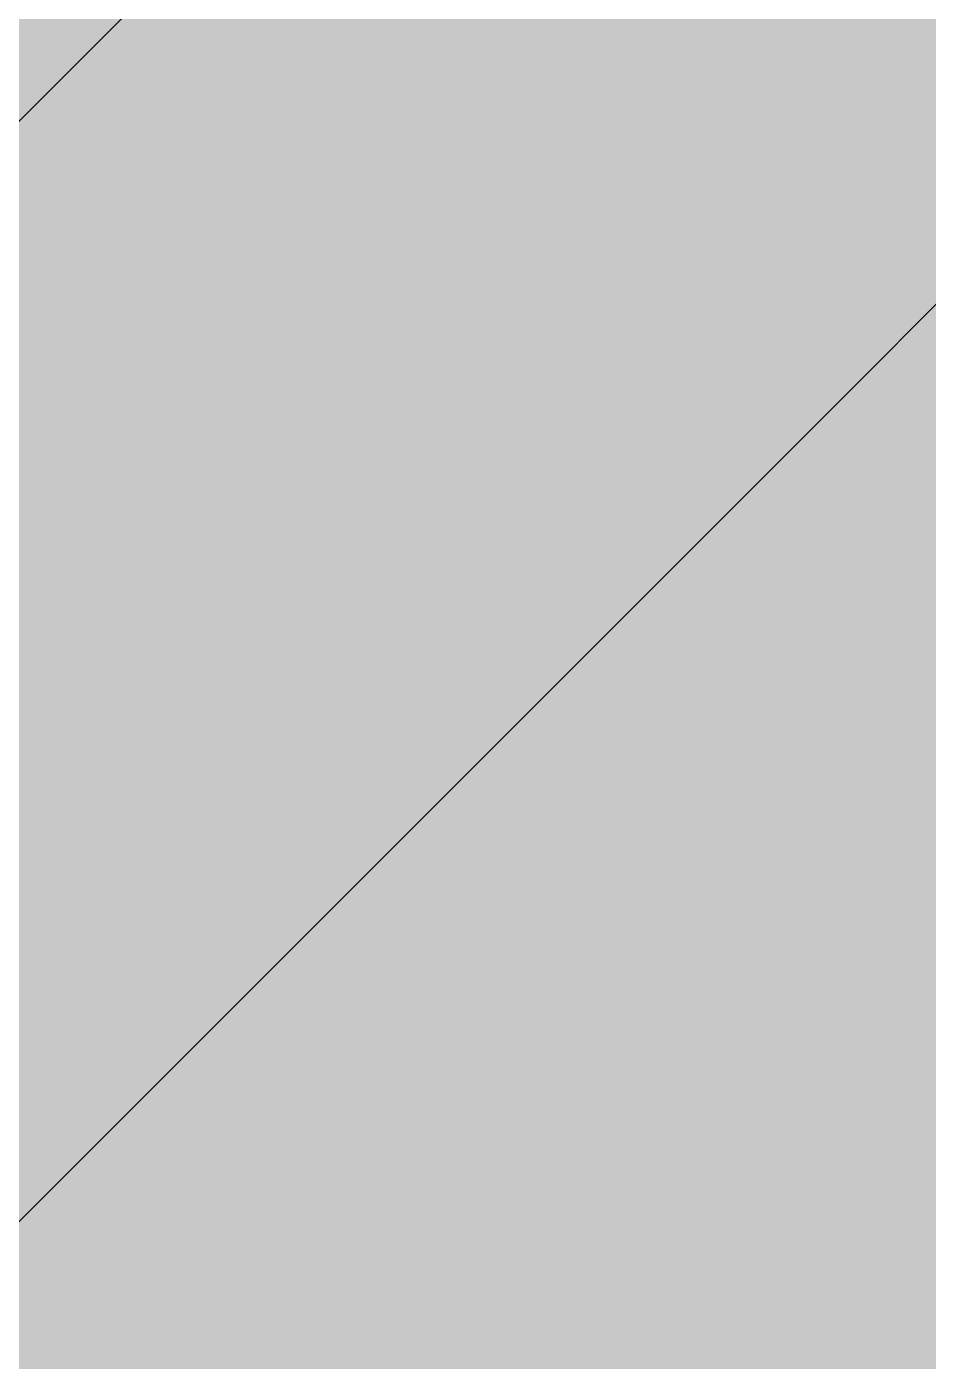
# Model space of a CAD drawing. Header units: millimetres. Extents: x 0 to 318, y 0 to 318.
# Drawn here: x 260.32 to 288.94, y 238.18 to 280.53 of the extents above; entities that cross this region are included whole.
import ezdxf

# ---------------------------------------------------------------- set-up
doc = ezdxf.new("R2010")
doc.units = ezdxf.units.MM

msp = doc.modelspace()

# ---------------------------------------------------------------- hatches: boundary and pattern name
for color, points in [(254, [(21.2189, 0.0536), (20.955, 0.0533), (20.6934, 0.0584), (20.4292, 0.066), (20.1676, 0.0787), (19.906, 0.094), (19.6469, 0.1118), (19.3853, 0.1321), (19.1262, 0.1549), (18.8671, 0.1829), (18.608, 0.2134), (18.349, 0.2464), (18.0924, 0.2845), (17.8359, 0.3251), (17.5793, 0.3683), (17.3253, 0.414), (17.0688, 0.4623), (16.8148, 0.5156), (16.5633, 0.5715), (16.3093, 0.6299), (16.0579, 0.6909), (15.809, 0.7544), (15.56, 0.823), (15.3111, 0.8941), (15.0622, 0.9677), (14.8158, 1.0439), (14.5694, 1.1227), (14.3256, 1.2065), (14.0818, 1.2903), (13.8379, 1.3792), (13.5966, 1.4707), (13.3579, 1.5646), (13.1191, 1.6637), (12.8803, 1.7628), (12.6441, 1.8669), (12.4079, 1.9736), (12.1742, 2.0803), (11.9405, 2.192), (11.7094, 2.3089), (11.4808, 2.4257), (11.2522, 2.5451), (11.0236, 2.6695), (10.7975, 2.794), (10.574, 2.9235), (10.3505, 3.0556), (10.1295, 3.1877), (9.9111, 3.3249), (9.6926, 3.4646), (9.4742, 3.6068), (9.2608, 3.7541), (9.0475, 3.9014), (8.8341, 4.0513), (8.6258, 4.2037), (8.4176, 4.3612), (8.2118, 4.5187), (8.0061, 4.6812), (7.8029, 4.8438), (7.6022, 5.0114), (7.4041, 5.1816), (7.206, 5.3518), (7.0129, 5.527), (6.8174, 5.7048), (6.6269, 5.8826), (6.4389, 6.0655), (6.2509, 6.2509), (6.0655, 6.4389), (5.8852, 6.6269), (5.7048, 6.8174), (5.527, 7.0104), (5.3518, 7.206), (5.1816, 7.4041), (5.0114, 7.6022), (4.8463, 7.8029), (4.6812, 8.0061), (4.5187, 8.2118), (4.3612, 8.4176), (4.2062, 8.6258), (4.0513, 8.8341), (3.9014, 9.0475), (3.7541, 9.2608), (3.6068, 9.4742), (3.4646, 9.6926), (3.3249, 9.9085), (3.1877, 10.1295), (3.0556, 10.3505), (2.9235, 10.574), (2.794, 10.7975), (2.6695, 11.0236), (2.5451, 11.2522), (2.4257, 11.4808), (2.3063, 11.7094), (2.192, 11.9405), (2.0803, 12.1742), (1.971, 12.4079), (1.8669, 12.6441), (1.7628, 12.8803), (1.6637, 13.1191), (1.5646, 13.3579), (1.4707, 13.5966), (1.3792, 13.8379), (1.2903, 14.0818), (1.2065, 14.3256), (1.1227, 14.5694), (1.0439, 14.8158), (0.9652, 15.0622), (0.8915, 15.3111), (0.823, 15.56), (0.7544, 15.809), (0.6883, 16.0604), (0.6274, 16.3093), (0.569, 16.5633), (0.5131, 16.8148), (0.4623, 17.0688), (0.4115, 17.3253), (0.3658, 17.5793), (0.3226, 17.8359), (0.2819, 18.0924), (0.2464, 18.3515), (0.2134, 18.608), (0.1829, 18.8671), (0.1549, 19.1262), (0.1295, 19.3878), (0.1092, 19.6469), (0.0914, 19.9085), (0.0762, 20.1701), (0.066, 20.4318), (0.0584, 20.6934), (0.0533, 20.955), (0.0508, 21.2192), (0.0522, 296.387), (0.0533, 296.6491), (0.0584, 296.9108), (0.066, 297.1724), (0.0762, 297.434), (0.0914, 297.6956), (0.1092, 297.9572), (0.1295, 298.2163), (0.1549, 298.4779), (0.1829, 298.737), (0.2134, 298.9961), (0.2464, 299.2526), (0.2819, 299.5117), (0.3226, 299.7683), (0.3658, 300.0248), (0.4115, 300.2788), (0.4623, 300.5328), (0.5131, 300.7868), (0.569, 301.0408), (0.6274, 301.2923), (0.6883, 301.5437), (0.7544, 301.7952), (0.823, 302.0441), (0.8915, 302.293), (0.9652, 302.5419), (1.0439, 302.7883), (1.1227, 303.0322), (1.2065, 303.2785), (1.2903, 303.5224), (1.3792, 303.7637), (1.4707, 304.005), (1.5646, 304.2463), (1.6637, 304.485), (1.7628, 304.7238), (1.8669, 304.96), (1.971, 305.1937), (2.0803, 305.4299), (2.192, 305.6611), (2.3063, 305.8922), (2.4257, 306.1233), (2.5451, 306.3519), (2.6695, 306.578), (2.794, 306.8041), (2.9235, 307.0301), (3.0556, 307.2511), (3.1877, 307.4746), (3.3249, 307.6931), (3.4646, 307.9115), (3.6068, 308.1274), (3.7541, 308.3433), (3.9014, 308.5567), (4.0513, 308.7675), (4.2062, 308.9783), (4.3612, 309.1866), (4.5187, 309.3923), (4.6812, 309.5981), (4.8463, 309.7987), (5.0114, 309.9994), (5.1816, 310.2), (5.3518, 310.3956), (5.527, 310.5912), (5.7048, 310.7842), (5.8852, 310.9747), (6.0655, 311.1652), (6.2509, 311.3532), (6.4389, 311.5361), (6.6269, 311.719), (6.8174, 311.8993), (7.0129, 312.0771), (7.206, 312.2498), (7.4041, 312.4225), (7.6022, 312.5927), (7.8029, 312.7578), (8.0061, 312.9229), (8.2118, 313.0829), (8.4176, 313.243), (8.6258, 313.3979), (8.8341, 313.5503), (9.0475, 313.7027), (9.2608, 313.85), (9.4742, 313.9948), (9.6926, 314.137), (9.9111, 314.2767), (10.1295, 314.4139), (10.3505, 314.5485), (10.574, 314.6806), (10.7975, 314.8101), (11.0236, 314.9346), (11.2522, 315.0591), (11.4808, 315.1784), (11.7094, 315.2953), (11.9405, 315.4096), (12.1742, 315.5213), (12.4079, 315.6306), (12.6441, 315.7372), (12.8803, 315.8414), (13.1191, 315.9404), (13.3579, 316.037), (13.5966, 316.1335), (13.8379, 316.2249), (14.0818, 316.3113), (14.3256, 316.3976), (14.5694, 316.4815), (14.8158, 316.5602), (15.0622, 316.6364), (15.3111, 316.7101), (15.56, 316.7812), (15.809, 316.8498), (16.0579, 316.9133), (16.3093, 316.9742), (16.5633, 317.0326), (16.8148, 317.0885), (17.0688, 317.1419), (17.3253, 317.1901), (17.5793, 317.2384), (17.8359, 317.2816), (18.0924, 317.3197), (18.349, 317.3578), (18.608, 317.3908), (18.8671, 317.4213), (19.1262, 317.4492), (19.3853, 317.4721), (19.6469, 317.4949), (19.906, 317.5127), (20.1676, 317.5254), (20.4292, 317.5381), (20.6934, 317.5457), (20.955, 317.5508), (21.2166, 317.5533), (296.3855, 317.5536), (296.6466, 317.5508), (296.9108, 317.5457), (297.1724, 317.5381), (297.434, 317.5254), (297.6956, 317.5127), (297.9572, 317.4949), (298.2163, 317.4721), (298.4754, 317.4492), (298.737, 317.4213), (298.9936, 317.3908), (299.2526, 317.3578), (299.5092, 317.3197), (299.7683, 317.2816), (300.0223, 317.2384), (300.2788, 317.1901), (300.5328, 317.1419), (300.7868, 317.0885), (301.0408, 317.0326), (301.2923, 316.9742), (301.5437, 316.9133), (301.7952, 316.8498), (302.0441, 316.7812), (302.293, 316.7101), (302.5419, 316.6364), (302.7883, 316.5602), (303.0322, 316.4815), (303.2785, 316.3976), (303.5224, 316.3113), (303.7637, 316.2249), (304.005, 316.1335), (304.2463, 316.037), (304.485, 315.9404), (304.7238, 315.8414), (304.96, 315.7372), (305.1962, 315.6306), (305.4299, 315.5213), (305.6611, 315.4096), (305.8922, 315.2953), (306.1233, 315.1784), (306.3519, 315.0591), (306.5805, 314.9346), (306.8066, 314.8101), (307.0301, 314.6806), (307.2536, 314.5485), (307.4746, 314.4139), (307.6931, 314.2767), (307.9115, 314.137), (308.1274, 313.9948), (308.3433, 313.85), (308.5567, 313.7027), (308.7675, 313.5503), (308.9783, 313.3979), (309.1866, 313.243), (309.3923, 313.0829), (309.5981, 312.9229), (309.7987, 312.7578), (310.0019, 312.5927), (310.2, 312.4225), (310.3956, 312.2498), (310.5912, 312.0771), (310.7842, 311.8993), (310.9773, 311.719), (311.1652, 311.5361), (311.3532, 311.3532), (311.5386, 311.1652), (311.719, 310.9747), (311.8993, 310.7842), (312.0771, 310.5912), (312.2498, 310.3956), (312.4225, 310.2), (312.5927, 309.9994), (312.7578, 309.7987), (312.9229, 309.5981), (313.0829, 309.3923), (313.243, 309.1866), (313.3979, 308.9783), (313.5528, 308.7675), (313.7027, 308.5567), (313.85, 308.3433), (313.9948, 308.1274), (314.137, 307.9115), (314.2767, 307.6931), (314.4139, 307.4746), (314.5485, 307.2511), (314.6806, 307.0301), (314.8101, 306.8041), (314.9346, 306.578), (315.0591, 306.3519), (315.1784, 306.1233), (315.2953, 305.8922), (315.4096, 305.6611), (315.5213, 305.4299), (315.6306, 305.1937), (315.7372, 304.96), (315.8388, 304.7238), (315.9404, 304.485), (316.037, 304.2463), (316.1309, 304.005), (316.2224, 303.7637), (316.3113, 303.5224), (316.3976, 303.2785), (316.4789, 303.0322), (316.5602, 302.7883), (316.6364, 302.5419), (316.7101, 302.293), (316.7812, 302.0441), (316.8472, 301.7952), (316.9133, 301.5437), (316.9742, 301.2923), (317.0326, 301.0408), (317.0885, 300.7868), (317.1393, 300.5328), (317.1901, 300.2788), (317.2358, 300.0248), (317.279, 299.7683), (317.3197, 299.5117), (317.3552, 299.2526), (317.3908, 298.9961), (317.4213, 298.737), (317.4467, 298.4779), (317.4721, 298.2163), (317.4924, 297.9572), (317.5102, 297.6956), (317.5254, 297.434), (317.5356, 297.1724), (317.5432, 296.9108), (317.5483, 296.6491), (317.5508, 296.385), (317.5522, 21.2203), (317.5483, 20.955), (317.5432, 20.6934), (317.5356, 20.4318), (317.5254, 20.1701), (317.5102, 19.9085), (317.4924, 19.6469), (317.4721, 19.3878), (317.4467, 19.1262), (317.4213, 18.8671), (317.3908, 18.608), (317.3552, 18.3515), (317.3197, 18.0924), (317.279, 17.8359), (317.2358, 17.5793), (317.1901, 17.3253), (317.1393, 17.0688), (317.0885, 16.8148), (317.0326, 16.5633), (316.9742, 16.3093), (316.9133, 16.0604), (316.8472, 15.809), (316.7812, 15.56), (316.7101, 15.3111), (316.6364, 15.0622), (316.5602, 14.8158), (316.4789, 14.5694), (316.3976, 14.3256), (316.3113, 14.0818), (316.2224, 13.8379), (316.1309, 13.5966), (316.037, 13.3579), (315.9404, 13.1191), (315.8388, 12.8803), (315.7372, 12.6441), (315.6306, 12.4079), (315.5213, 12.1742), (315.4096, 11.9405), (315.2953, 11.7094), (315.1784, 11.4808), (315.0591, 11.2522), (314.9346, 11.0236), (314.8101, 10.7975), (314.6806, 10.574), (314.5485, 10.3505), (314.4139, 10.1295), (314.2767, 9.9085), (314.137, 9.6926), (313.9948, 9.4742), (313.85, 9.2608), (313.7027, 9.0475), (313.5528, 8.8341), (313.3979, 8.6258), (313.243, 8.4176), (313.0829, 8.2118), (312.9229, 8.0061), (312.7578, 7.8029), (312.5927, 7.6022), (312.4225, 7.4041), (312.2498, 7.206), (312.0771, 7.0104), (311.8993, 6.8174), (311.719, 6.6269), (311.5386, 6.4389), (311.3532, 6.2509), (311.1652, 6.0655), (310.9773, 5.8826), (310.7842, 5.7048), (310.5912, 5.527), (310.3956, 5.3518), (310.2, 5.1816), (310.0019, 5.0114), (309.7987, 4.8438), (309.5981, 4.6812), (309.3923, 4.5187), (309.1866, 4.3612), (308.9783, 4.2037), (308.7675, 4.0513), (308.5567, 3.9014), (308.3433, 3.7541), (308.1274, 3.6068), (307.9115, 3.4646), (307.6931, 3.3249), (307.4746, 3.1877), (307.2536, 3.0556), (307.0301, 2.9235), (306.8066, 2.794), (306.5805, 2.6695), (306.3519, 2.5451), (306.1233, 2.4257), (305.8922, 2.3089), (305.6611, 2.192), (305.4299, 2.0803), (305.1962, 1.9736), (304.96, 1.8669), (304.7238, 1.7628), (304.485, 1.6637), (304.2463, 1.5646), (304.005, 1.4707), (303.7637, 1.3792), (303.5224, 1.2903), (303.2785, 1.2065), (303.0322, 1.1227), (302.7883, 1.0439), (302.5419, 0.9677), (302.293, 0.8941), (302.0441, 0.823), (301.7952, 0.7544), (301.5437, 0.6909), (301.2923, 0.6299), (301.0408, 0.5715), (300.7868, 0.5156), (300.5328, 0.4623), (300.2788, 0.414), (300.0223, 0.3683), (299.7683, 0.3251), (299.5092, 0.2845), (299.2526, 0.2464), (298.9936, 0.2134), (298.737, 0.1829), (298.4754, 0.1549), (298.2163, 0.1321), (297.9572, 0.1118), (297.6956, 0.094), (297.434, 0.0787), (297.1724, 0.066), (296.9108, 0.0584), (296.6466, 0.0533), (296.385, 0.0533)]), (22, [(29.8619, 12.4008), (305.205, 287.7439), (305.205, 296.387), (305.2013, 296.6136), (305.1912, 296.8396), (305.1785, 297.0632), (305.1581, 297.2867), (305.1327, 297.5077), (305.1023, 297.7286), (305.0667, 297.9471), (305.0235, 298.163), (304.9778, 298.3763), (304.927, 298.5897), (304.8686, 298.8005), (304.8076, 299.0088), (304.7416, 299.2145), (304.6679, 299.4177), (304.5917, 299.6184), (304.5104, 299.8191), (304.4241, 300.0146), (304.3352, 300.2077), (304.2387, 300.4007), (304.1396, 300.5887), (304.0355, 300.7741), (303.9262, 300.9595), (303.8145, 301.1399), (303.6976, 301.3151), (303.5757, 301.4904), (303.4513, 301.6631), (303.3217, 301.8307), (303.1896, 301.9958), (303.0525, 302.1559), (302.9128, 302.3159), (302.768, 302.4708), (302.6207, 302.6207), (302.4683, 302.7705), (302.3133, 302.9128), (302.1559, 303.055), (301.9933, 303.1896), (301.8307, 303.3243), (301.6606, 303.4538), (301.4904, 303.5783), (301.3151, 303.6976), (301.1373, 303.8145), (300.957, 303.9288), (300.7741, 304.0355), (300.5887, 304.1396), (300.4007, 304.2412), (300.2077, 304.3352), (300.0146, 304.4266), (299.8165, 304.513), (299.6184, 304.5943), (299.4177, 304.6705), (299.212, 304.7416), (299.0063, 304.8076), (298.798, 304.8711), (298.5897, 304.927), (298.3763, 304.9803), (298.163, 305.0261), (297.9445, 305.0667), (297.7286, 305.1023), (297.5077, 305.1353), (297.2867, 305.1607), (297.0632, 305.1785), (296.8371, 305.1937), (296.611, 305.2013), (296.385, 305.2039), (287.7439, 305.2064), (12.3994, 29.8619), (12.3994, 21.2203), (12.4003, 20.9906), (12.4104, 20.7645), (12.4231, 20.541), (12.4435, 20.3175), (12.4689, 20.0965), (12.4993, 19.8755), (12.5349, 19.6571), (12.5781, 19.4412), (12.6238, 19.2278), (12.6771, 19.0144), (12.733, 18.8036), (12.794, 18.5953), (12.8626, 18.3896), (12.9337, 18.1864), (13.0099, 17.9857), (13.0912, 17.7851), (13.1775, 17.5895), (13.269, 17.3939), (13.3629, 17.2034), (13.462, 17.0155), (13.5661, 16.83), (13.6754, 16.6446), (13.7871, 16.4643), (13.904, 16.2865), (14.0259, 16.1138), (14.1503, 15.941), (14.2799, 15.7734), (14.412, 15.6083), (14.5491, 15.4483), (14.6888, 15.2883), (14.8336, 15.1333), (14.9809, 14.9835), (15.1333, 14.8336), (15.2883, 14.6914), (15.4457, 14.5491), (15.6083, 14.4145), (15.7734, 14.2799), (15.941, 14.1503), (16.1138, 14.0259), (16.2865, 13.9065), (16.4643, 13.7897), (16.6446, 13.6754), (16.8275, 13.5687), (17.0155, 13.4645), (17.2034, 13.3655), (17.3939, 13.269), (17.5895, 13.1775), (17.7851, 13.0937), (17.9832, 13.0124), (18.1864, 12.9337), (18.3896, 12.8626), (18.5953, 12.7965), (18.8036, 12.733), (19.0144, 12.6771), (19.2253, 12.6263), (19.4412, 12.5781), (19.6571, 12.5374), (19.8755, 12.5019), (20.0939, 12.4714), (20.3149, 12.446), (20.5384, 12.4257), (20.7645, 12.4104), (20.9906, 12.4028), (21.2166, 12.4003)])]:
    msp.add_hatch(color=color).paths.add_polyline_path(points)
h = msp.add_hatch(color=59)
edge = h.paths.add_edge_path()
edge.add_line((272.0728, 274.9942), (272.2626, 274.9931))
edge.add_line((272.2626, 274.9931), (272.4531, 274.9906))
edge.add_line((272.4531, 274.9906), (272.6385, 274.988))
edge.add_line((272.6385, 274.988), (272.8214, 274.9829))
edge.add_line((272.8214, 274.9829), (272.9992, 274.9753))
edge.add_line((272.9992, 274.9753), (273.177, 274.9677))
edge.add_line((273.177, 274.9677), (273.3497, 274.9601))
edge.add_line((273.3497, 274.9601), (273.5224, 274.9474))
edge.add_line((273.5224, 274.9474), (273.6901, 274.9372))
edge.add_line((273.6901, 274.9372), (273.8526, 274.922))
edge.add_line((273.8526, 274.922), (274.0152, 274.9067))
edge.add_line((274.0152, 274.9067), (274.1752, 274.889))
edge.add_line((274.1752, 274.889), (274.3302, 274.8686))
edge.add_line((274.3302, 274.8686), (274.4826, 274.8458))
edge.add_line((274.4826, 274.8458), (274.6324, 274.8229))
edge.add_line((274.6324, 274.8229), (274.7797, 274.7975))
edge.add_line((274.7797, 274.7975), (274.9245, 274.7696))
edge.add_line((274.9245, 274.7696), (275.0642, 274.7391))
edge.add_line((275.0642, 274.7391), (275.2014, 274.7061))
edge.add_line((275.2014, 274.7061), (275.336, 274.6731))
edge.add_line((275.336, 274.6731), (275.4681, 274.635))
edge.add_line((275.4681, 274.635), (275.5976, 274.5969))
edge.add_line((275.5976, 274.5969), (275.7246, 274.5537))
edge.add_line((275.7246, 274.5537), (275.8465, 274.5105))
edge.add_line((275.8465, 274.5105), (275.9659, 274.4648))
edge.add_line((275.9659, 274.4648), (276.0828, 274.414))
edge.add_line((276.0828, 274.414), (276.1971, 274.3632))
edge.add_line((276.1971, 274.3632), (276.3088, 274.3073))
edge.add_line((276.3088, 274.3073), (276.4155, 274.2514))
edge.add_line((276.4155, 274.2514), (276.5196, 274.1905))
edge.add_line((276.5196, 274.1905), (276.6212, 274.127))
edge.add_line((276.6212, 274.127), (276.7203, 274.0609))
edge.add_line((276.7203, 274.0609), (276.8168, 273.9923))
edge.add_line((276.8168, 273.9923), (276.9083, 273.9212))
edge.add_line((276.9083, 273.9212), (276.9997, 273.845))
edge.add_line((276.9997, 273.845), (277.0861, 273.7663))
edge.add_line((277.0861, 273.7663), (277.1699, 273.685))
edge.add_line((277.1699, 273.685), (277.2486, 273.6012))
edge.add_line((277.2486, 273.6012), (277.3274, 273.5123))
edge.add_line((277.3274, 273.5123), (277.401, 273.4208))
edge.add_line((277.401, 273.4208), (277.4721, 273.3269))
edge.add_line((277.4721, 273.3269), (277.5407, 273.2278))
edge.add_line((277.5407, 273.2278), (277.6068, 273.1262))
edge.add_line((277.6068, 273.1262), (277.6703, 273.0221))
edge.add_line((277.6703, 273.0221), (277.7287, 272.9128))
edge.add_line((277.7287, 272.9128), (277.7846, 272.8011))
edge.add_line((277.7846, 272.8011), (277.8379, 272.6842))
edge.add_line((277.8379, 272.6842), (277.8887, 272.5623))
edge.add_line((277.8887, 272.5623), (277.937, 272.4404))
edge.add_line((277.937, 272.4404), (277.9801, 272.3109))
edge.add_line((277.9801, 272.3109), (278.0208, 272.1788))
edge.add_line((278.0208, 272.1788), (278.0589, 272.0442))
edge.add_line((278.0589, 272.0442), (278.0944, 271.9045))
edge.add_line((278.0944, 271.9045), (278.1275, 271.7597))
edge.add_line((278.1275, 271.7597), (278.1554, 271.6124))
edge.add_line((278.1554, 271.6124), (278.1808, 271.46))
edge.add_line((278.1808, 271.46), (278.2037, 271.3025))
edge.add_line((278.2037, 271.3025), (278.224, 271.1425))
edge.add_line((278.224, 271.1425), (278.2418, 270.9774))
edge.add_line((278.2418, 270.9774), (278.2545, 270.8072))
edge.add_line((278.2545, 270.8072), (278.2672, 270.6319))
edge.add_line((278.2672, 270.6319), (278.2748, 270.4541))
edge.add_line((278.2748, 270.4541), (278.2773, 270.2687))
edge.add_line((278.2773, 270.2687), (278.2799, 270.0807))
edge.add_line((278.2799, 270.0807), (278.281, 267.8257))
edge.add_line((278.281, 267.8257), (273.9926, 267.8257))
edge.add_line((273.9926, 267.8257), (273.5936, 267.8227))
edge.add_line((273.5936, 267.8227), (273.1999, 267.8151))
edge.add_line((273.1999, 267.8151), (272.8138, 267.8049))
edge.add_line((272.8138, 267.8049), (272.4353, 267.7871))
edge.add_line((272.4353, 267.7871), (272.0619, 267.7668))
edge.add_line((272.0619, 267.7668), (271.6962, 267.7414))
edge.add_line((271.6962, 267.7414), (271.3355, 267.7135))
edge.add_line((271.3355, 267.7135), (270.9824, 267.6779))
edge.add_line((270.9824, 267.6779), (270.6345, 267.6398))
edge.add_line((270.6345, 267.6398), (270.2941, 267.5966))
edge.add_line((270.2941, 267.5966), (269.9614, 267.5484))
edge.add_line((269.9614, 267.5484), (269.6337, 267.4976))
edge.add_line((269.6337, 267.4976), (269.3111, 267.4391))
edge.add_line((269.3111, 267.4391), (268.9987, 267.3782))
edge.add_line((268.9987, 267.3782), (268.6888, 267.3121))
edge.add_line((268.6888, 267.3121), (268.3866, 267.2436))
edge.add_line((268.3866, 267.2436), (268.0919, 267.1674))
edge.add_line((268.0919, 267.1674), (267.8024, 267.0886))
edge.add_line((267.8024, 267.0886), (267.5204, 267.0048))
edge.add_line((267.5204, 267.0048), (267.2436, 266.9159))
edge.add_line((267.2436, 266.9159), (266.9743, 266.8219))
edge.add_line((266.9743, 266.8219), (266.7102, 266.7229))
edge.add_line((266.7102, 266.7229), (266.4536, 266.6213))
edge.add_line((266.4536, 266.6213), (266.2022, 266.5146))
edge.add_line((266.2022, 266.5146), (265.9583, 266.4028))
edge.add_line((265.9583, 266.4028), (265.7196, 266.2885))
edge.add_line((265.7196, 266.2885), (265.4884, 266.1666))
edge.add_line((265.4884, 266.1666), (265.2624, 266.0421))
edge.add_line((265.2624, 266.0421), (265.0439, 265.9126))
edge.add_line((265.0439, 265.9126), (264.8306, 265.778))
edge.add_line((264.8306, 265.778), (264.6248, 265.6383))
edge.add_line((264.6248, 265.6383), (264.4242, 265.496))
edge.add_line((264.4242, 265.496), (264.2311, 265.3487))
edge.add_line((264.2311, 265.3487), (264.0432, 265.1963))
edge.add_line((264.0432, 265.1963), (263.8603, 265.0388))
edge.add_line((263.8603, 265.0388), (263.685, 264.8788))
edge.add_line((263.685, 264.8788), (263.5174, 264.7112))
edge.add_line((263.5174, 264.7112), (263.3548, 264.541))
edge.add_line((263.3548, 264.541), (263.1973, 264.3657))
edge.add_line((263.1973, 264.3657), (263.0475, 264.1854))
edge.add_line((263.0475, 264.1854), (262.9027, 264.0025))
edge.add_line((262.9027, 264.0025), (262.7655, 263.8146))
edge.add_line((262.7655, 263.8146), (262.6335, 263.619))
edge.add_line((262.6335, 263.619), (262.509, 263.4234))
edge.add_line((262.509, 263.4234), (262.3896, 263.2202))
edge.add_line((262.3896, 263.2202), (262.2779, 263.0119))
edge.add_line((262.2779, 263.0119), (262.1686, 262.8011))
edge.add_line((262.1686, 262.8011), (262.0696, 262.5852))
edge.add_line((262.0696, 262.5852), (261.9756, 262.3642))
edge.add_line((261.9756, 262.3642), (261.8867, 262.1407))
edge.add_line((261.8867, 262.1407), (261.8054, 261.9096))
edge.add_line((261.8054, 261.9096), (261.7292, 261.6759))
edge.add_line((261.7292, 261.6759), (261.6581, 261.4371))
edge.add_line((261.6581, 261.4371), (261.5946, 261.1933))
edge.add_line((261.5946, 261.1933), (261.5362, 260.9469))
edge.add_line((261.5362, 260.9469), (261.4854, 260.6929))
edge.add_line((261.4854, 260.6929), (261.4397, 260.4364))
edge.add_line((261.4397, 260.4364), (261.399, 260.1747))
edge.add_line((261.399, 260.1747), (261.366, 259.9106))
edge.add_line((261.366, 259.9106), (261.3406, 259.6388))
edge.add_line((261.3406, 259.6388), (261.3177, 259.3645))
edge.add_line((261.3177, 259.3645), (261.3025, 259.0851))
edge.add_line((261.3025, 259.0851), (261.2949, 258.8006))
edge.add_line((261.2949, 258.8006), (261.2923, 258.511))
edge.add_line((261.2923, 258.511), (261.2949, 258.2012))
edge.add_line((261.2949, 258.2012), (261.3025, 257.8989))
edge.add_line((261.3025, 257.8989), (261.3177, 257.6017))
edge.add_line((261.3177, 257.6017), (261.3381, 257.3096))
edge.add_line((261.3381, 257.3096), (261.3635, 257.0251))
edge.add_line((261.3635, 257.0251), (261.3939, 256.7432))
edge.add_line((261.3939, 256.7432), (261.432, 256.4689))
edge.add_line((261.432, 256.4689), (261.4752, 256.2022))
edge.add_line((261.4752, 256.2022), (261.5235, 255.938))
edge.add_line((261.5235, 255.938), (261.5768, 255.6815))
edge.add_line((261.5768, 255.6815), (261.6352, 255.43))
edge.add_line((261.6352, 255.43), (261.6987, 255.1836))
edge.add_line((261.6987, 255.1836), (261.7673, 254.9423))
edge.add_line((261.7673, 254.9423), (261.8435, 254.7087))
edge.add_line((261.8435, 254.7087), (261.9223, 254.4775))
edge.add_line((261.9223, 254.4775), (262.0061, 254.254))
edge.add_line((262.0061, 254.254), (262.095, 254.0356))
edge.add_line((262.095, 254.0356), (262.1915, 253.8222))
edge.add_line((262.1915, 253.8222), (262.2906, 253.6139))
edge.add_line((262.2906, 253.6139), (262.3947, 253.4133))
edge.add_line((262.3947, 253.4133), (262.5039, 253.2151))
edge.add_line((262.5039, 253.2151), (262.6182, 253.0221))
edge.add_line((262.6182, 253.0221), (262.7376, 252.8367))
edge.add_line((262.7376, 252.8367), (262.8595, 252.6538))
edge.add_line((262.8595, 252.6538), (262.9891, 252.4785))
edge.add_line((262.9891, 252.4785), (263.1211, 252.3084))
edge.add_line((263.1211, 252.3084), (263.2583, 252.1407))
edge.add_line((263.2583, 252.1407), (263.398, 251.9807))
edge.add_line((263.398, 251.9807), (263.5453, 251.8232))
edge.add_line((263.5453, 251.8232), (263.6952, 251.6734))
edge.add_line((263.6952, 251.6734), (263.8501, 251.526))
edge.add_line((263.8501, 251.526), (264.0076, 251.3838))
edge.add_line((264.0076, 251.3838), (264.1702, 251.2492))
edge.add_line((264.1702, 251.2492), (264.3378, 251.1171))
edge.add_line((264.3378, 251.1171), (264.508, 250.9901))
edge.add_line((264.508, 250.9901), (264.6832, 250.8682))
edge.add_line((264.6832, 250.8682), (264.861, 250.7513))
edge.add_line((264.861, 250.7513), (265.0439, 250.637))
edge.add_line((265.0439, 250.637), (265.2319, 250.5304))
edge.add_line((265.2319, 250.5304), (265.4224, 250.4262))
edge.add_line((265.4224, 250.4262), (265.618, 250.3272))
edge.add_line((265.618, 250.3272), (265.8135, 250.2332))
edge.add_line((265.8135, 250.2332), (266.0167, 250.1443))
edge.add_line((266.0167, 250.1443), (266.2225, 250.0605))
edge.add_line((266.2225, 250.0605), (266.4308, 249.9792))
edge.add_line((266.4308, 249.9792), (266.6416, 249.903))
edge.add_line((266.6416, 249.903), (266.8575, 249.8319))
edge.add_line((266.8575, 249.8319), (267.0785, 249.7633))
edge.add_line((267.0785, 249.7633), (267.2994, 249.6998))
edge.add_line((267.2994, 249.6998), (267.5255, 249.6414))
edge.add_line((267.5255, 249.6414), (267.7541, 249.588))
edge.add_line((267.7541, 249.588), (267.9878, 249.5372))
edge.add_line((267.9878, 249.5372), (268.2215, 249.4915))
edge.add_line((268.2215, 249.4915), (268.4602, 249.4509))
edge.add_line((268.4602, 249.4509), (268.7015, 249.4128))
edge.add_line((268.7015, 249.4128), (268.9454, 249.3772))
edge.add_line((268.9454, 249.3772), (269.1917, 249.3493))
edge.add_line((269.1917, 249.3493), (269.4432, 249.3239))
edge.add_line((269.4432, 249.3239), (269.6947, 249.301))
edge.add_line((269.6947, 249.301), (269.9512, 249.2858))
edge.add_line((269.9512, 249.2858), (270.2103, 249.2705))
edge.add_line((270.2103, 249.2705), (270.4694, 249.2604))
edge.add_line((270.4694, 249.2604), (270.7335, 249.2553))
edge.add_line((270.7335, 249.2553), (271.0002, 249.2527))
edge.add_line((271.0002, 249.2527), (271.1958, 249.2553))
edge.add_line((271.1958, 249.2553), (271.3914, 249.2604))
edge.add_line((271.3914, 249.2604), (271.5819, 249.2654))
edge.add_line((271.5819, 249.2654), (271.7698, 249.2756))
edge.add_line((271.7698, 249.2756), (271.9578, 249.2883))
edge.add_line((271.9578, 249.2883), (272.1407, 249.3035))
edge.add_line((272.1407, 249.3035), (272.321, 249.3213))
edge.add_line((272.321, 249.3213), (272.4988, 249.3416))
edge.add_line((272.4988, 249.3416), (272.6741, 249.3645))
edge.add_line((272.6741, 249.3645), (272.8468, 249.3899))
edge.add_line((272.8468, 249.3899), (273.017, 249.4153))
edge.add_line((273.017, 249.4153), (273.1846, 249.4458))
edge.add_line((273.1846, 249.4458), (273.3497, 249.4788))
edge.add_line((273.3497, 249.4788), (273.5123, 249.5144))
edge.add_line((273.5123, 249.5144), (273.6723, 249.5499))
edge.add_line((273.6723, 249.5499), (273.8298, 249.5906))
edge.add_line((273.8298, 249.5906), (273.9847, 249.6312))
edge.add_line((273.9847, 249.6312), (274.1397, 249.6744))
edge.add_line((274.1397, 249.6744), (274.2895, 249.7226))
edge.add_line((274.2895, 249.7226), (274.4368, 249.7709))
edge.add_line((274.4368, 249.7709), (274.5816, 249.8192))
edge.add_line((274.5816, 249.8192), (274.7264, 249.8725))
edge.add_line((274.7264, 249.8725), (274.8661, 249.9258))
edge.add_line((274.8661, 249.9258), (275.0058, 249.9843))
edge.add_line((275.0058, 249.9843), (275.143, 250.0427))
edge.add_line((275.143, 250.0427), (275.2776, 250.1011))
edge.add_line((275.2776, 250.1011), (275.4097, 250.1646))
edge.add_line((275.4097, 250.1646), (275.5392, 250.2281))
edge.add_line((275.5392, 250.2281), (275.6662, 250.2941))
edge.add_line((275.6662, 250.2941), (275.7932, 250.3627))
edge.add_line((275.7932, 250.3627), (275.9151, 250.4313))
edge.add_line((275.9151, 250.4313), (276.037, 250.5024))
edge.add_line((276.037, 250.5024), (276.1564, 250.5761))
edge.add_line((276.1564, 250.5761), (276.2733, 250.6497))
edge.add_line((276.2733, 250.6497), (276.3901, 250.7259))
edge.add_line((276.3901, 250.7259), (276.5019, 250.8047))
edge.add_line((276.5019, 250.8047), (276.6136, 250.8834))
edge.add_line((276.6136, 250.8834), (276.7228, 250.9647))
edge.add_line((276.7228, 250.9647), (276.8295, 251.046))
edge.add_line((276.8295, 251.046), (276.9362, 251.1298))
edge.add_line((276.9362, 251.1298), (277.0403, 251.2162))
edge.add_line((277.0403, 251.2162), (277.1419, 251.3025))
edge.add_line((277.1419, 251.3025), (277.241, 251.3914))
edge.add_line((277.241, 251.3914), (277.3401, 251.4803))
edge.add_line((277.3401, 251.4803), (277.4366, 251.5718))
edge.add_line((277.4366, 251.5718), (277.5306, 251.6632))
edge.add_line((277.5306, 251.6632), (277.622, 251.7546))
edge.add_line((277.622, 251.7546), (277.7134, 251.8486))
edge.add_line((277.7134, 251.8486), (277.8049, 251.9451))
edge.add_line((277.8049, 251.9451), (277.8912, 252.0417))
edge.add_line((277.8912, 252.0417), (277.9776, 252.1382))
edge.add_line((277.9776, 252.1382), (278.0614, 252.2372))
edge.add_line((278.0614, 252.2372), (278.1452, 252.3363))
edge.add_line((278.1452, 252.3363), (278.2265, 252.4379))
edge.add_line((278.2265, 252.4379), (278.3053, 252.5395))
edge.add_line((278.3053, 252.5395), (278.384, 252.6411))
edge.add_line((278.384, 252.6411), (278.4602, 252.7452))
edge.add_line((278.4602, 252.7452), (278.5364, 252.8468))
edge.add_line((278.5364, 252.8468), (278.6101, 252.9535))
edge.add_line((278.6101, 252.9535), (278.6812, 253.0577))
edge.add_line((278.6812, 253.0577), (278.7523, 253.1643))
edge.add_line((278.7523, 253.1643), (278.8234, 253.271))
edge.add_line((278.8234, 253.271), (278.892, 253.3802))
edge.add_line((278.892, 253.3802), (278.958, 253.4869))
edge.add_line((278.958, 253.4869), (279.6921, 249.8203))
edge.add_line((279.6921, 249.8203), (284.0383, 249.8203))
edge.add_line((284.0383, 249.8203), (284.0383, 270.4218))
edge.add_line((284.0383, 270.4218), (284.0355, 270.7005))
edge.add_line((284.0355, 270.7005), (284.0279, 270.9799))
edge.add_line((284.0279, 270.9799), (284.0177, 271.2517))
edge.add_line((284.0177, 271.2517), (283.9999, 271.5209))
edge.add_line((283.9999, 271.5209), (283.9796, 271.7851))
edge.add_line((283.9796, 271.7851), (283.9542, 272.0467))
edge.add_line((283.9542, 272.0467), (283.9237, 272.3032))
edge.add_line((283.9237, 272.3032), (283.8907, 272.5547))
edge.add_line((283.8907, 272.5547), (283.8501, 272.8036))
edge.add_line((283.8501, 272.8036), (283.8044, 273.0475))
edge.add_line((283.8044, 273.0475), (283.7561, 273.2862))
edge.add_line((283.7561, 273.2862), (283.7002, 273.5224))
edge.add_line((283.7002, 273.5224), (283.6418, 273.7536))
edge.add_line((283.6418, 273.7536), (283.5758, 273.9822))
edge.add_line((283.5758, 273.9822), (283.5072, 274.2057))
edge.add_line((283.5072, 274.2057), (283.431, 274.4241))
edge.add_line((283.431, 274.4241), (283.3497, 274.6375))
edge.add_line((283.3497, 274.6375), (283.2659, 274.8483))
edge.add_line((283.2659, 274.8483), (283.1744, 275.0541))
edge.add_line((283.1744, 275.0541), (283.0779, 275.2573))
edge.add_line((283.0779, 275.2573), (282.9763, 275.4554))
edge.add_line((282.9763, 275.4554), (282.8671, 275.6484))
edge.add_line((282.8671, 275.6484), (282.7553, 275.8364))
edge.add_line((282.7553, 275.8364), (282.636, 276.0218))
edge.add_line((282.636, 276.0218), (282.5115, 276.2021))
edge.add_line((282.5115, 276.2021), (282.382, 276.3774))
edge.add_line((282.382, 276.3774), (282.2448, 276.5501))
edge.add_line((282.2448, 276.5501), (282.1026, 276.7178))
edge.add_line((282.1026, 276.7178), (281.9552, 276.8803))
edge.add_line((281.9552, 276.8803), (281.8028, 277.0378))
edge.add_line((281.8028, 277.0378), (281.6428, 277.1927))
edge.add_line((281.6428, 277.1927), (281.4777, 277.3426))
edge.add_line((281.4777, 277.3426), (281.305, 277.4874))
edge.add_line((281.305, 277.4874), (281.1272, 277.6271))
edge.add_line((281.1272, 277.6271), (280.9443, 277.7642))
edge.add_line((280.9443, 277.7642), (280.7538, 277.8963))
edge.add_line((280.7538, 277.8963), (280.5557, 278.0233))
edge.add_line((280.5557, 278.0233), (280.3525, 278.1478))
edge.add_line((280.3525, 278.1478), (280.1442, 278.2646))
edge.add_line((280.1442, 278.2646), (279.9283, 278.3789))
edge.add_line((279.9283, 278.3789), (279.7073, 278.4881))
edge.add_line((279.7073, 278.4881), (279.4787, 278.5923))
edge.add_line((279.4787, 278.5923), (279.2425, 278.6939))
edge.add_line((279.2425, 278.6939), (279.0012, 278.7904))
edge.add_line((279.0012, 278.7904), (278.7523, 278.8818))
edge.add_line((278.7523, 278.8818), (278.4958, 278.9682))
edge.add_line((278.4958, 278.9682), (278.2341, 279.0495))
edge.add_line((278.2341, 279.0495), (277.9649, 279.1282))
edge.add_line((277.9649, 279.1282), (277.6906, 279.1993))
edge.add_line((277.6906, 279.1993), (277.4086, 279.2679))
edge.add_line((277.4086, 279.2679), (277.1191, 279.3314))
edge.add_line((277.1191, 279.3314), (276.8219, 279.3924))
edge.add_line((276.8219, 279.3924), (276.5171, 279.4457))
edge.add_line((276.5171, 279.4457), (276.2072, 279.4965))
edge.add_line((276.2072, 279.4965), (275.8872, 279.5397))
edge.add_line((275.8872, 279.5397), (275.5621, 279.5803))
edge.add_line((275.5621, 279.5803), (275.2293, 279.6159))
edge.add_line((275.2293, 279.6159), (274.889, 279.6464))
edge.add_line((274.889, 279.6464), (274.5435, 279.6743))
edge.add_line((274.5435, 279.6743), (274.1879, 279.6946))
edge.add_line((274.1879, 279.6946), (273.8247, 279.7124))
edge.add_line((273.8247, 279.7124), (273.4564, 279.7226))
edge.add_line((273.4564, 279.7226), (273.0779, 279.7302))
edge.add_line((273.0779, 279.7302), (272.6944, 279.7327))
edge.add_line((272.6944, 279.7327), (272.5217, 279.7327))
edge.add_line((272.5217, 279.7327), (272.349, 279.7302))
edge.add_line((272.349, 279.7302), (272.1788, 279.7277))
edge.add_line((272.1788, 279.7277), (272.0086, 279.7226))
edge.add_line((272.0086, 279.7226), (271.8384, 279.7175))
edge.add_line((271.8384, 279.7175), (271.6708, 279.7124))
edge.add_line((271.6708, 279.7124), (271.5006, 279.7048))
edge.add_line((271.5006, 279.7048), (271.333, 279.6946))
edge.add_line((271.333, 279.6946), (271.1653, 279.6845))
edge.add_line((271.1653, 279.6845), (271.0002, 279.6743))
edge.add_line((271.0002, 279.6743), (270.8326, 279.6616))
edge.add_line((270.8326, 279.6616), (270.6675, 279.6489))
edge.add_line((270.6675, 279.6489), (270.5024, 279.6362))
edge.add_line((270.5024, 279.6362), (270.3373, 279.621))
edge.add_line((270.3373, 279.621), (270.1747, 279.6057))
edge.add_line((270.1747, 279.6057), (270.0096, 279.588))
edge.add_line((270.0096, 279.588), (269.8471, 279.5702))
edge.add_line((269.8471, 279.5702), (269.687, 279.5524))
edge.add_line((269.687, 279.5524), (269.5245, 279.5321))
edge.add_line((269.5245, 279.5321), (269.3645, 279.5118))
edge.add_line((269.3645, 279.5118), (269.2044, 279.4889))
edge.add_line((269.2044, 279.4889), (269.0444, 279.4686))
edge.add_line((269.0444, 279.4686), (268.8869, 279.4457))
edge.add_line((268.8869, 279.4457), (268.7295, 279.4203))
edge.add_line((268.7295, 279.4203), (268.572, 279.3975))
edge.add_line((268.572, 279.3975), (268.4145, 279.3721))
edge.add_line((268.4145, 279.3721), (268.2596, 279.3441))
edge.add_line((268.2596, 279.3441), (268.1046, 279.3187))
edge.add_line((268.1046, 279.3187), (267.9497, 279.2908))
edge.add_line((267.9497, 279.2908), (267.7973, 279.2628))
edge.add_line((267.7973, 279.2628), (267.6449, 279.2349))
edge.add_line((267.6449, 279.2349), (267.4925, 279.2044))
edge.add_line((267.4925, 279.2044), (267.3401, 279.1739))
edge.add_line((267.3401, 279.1739), (267.1902, 279.1435))
edge.add_line((267.1902, 279.1435), (267.0404, 279.113))
edge.add_line((267.0404, 279.113), (266.893, 279.08))
edge.add_line((266.893, 279.08), (266.7457, 279.0495))
edge.add_line((266.7457, 279.0495), (266.5984, 279.0165))
edge.add_line((266.5984, 279.0165), (266.4511, 278.9834))
edge.add_line((266.4511, 278.9834), (266.3063, 278.9479))
edge.add_line((266.3063, 278.9479), (266.1615, 278.9149))
edge.add_line((266.1615, 278.9149), (266.0193, 278.8793))
edge.add_line((266.0193, 278.8793), (265.8745, 278.8437))
edge.add_line((265.8745, 278.8437), (265.7348, 278.8082))
edge.add_line((265.7348, 278.8082), (265.5926, 278.7726))
edge.add_line((265.5926, 278.7726), (265.4529, 278.7371))
edge.add_line((265.4529, 278.7371), (265.3132, 278.699))
edge.add_line((265.3132, 278.699), (265.176, 278.6634))
edge.add_line((265.176, 278.6634), (265.0388, 278.6253))
edge.add_line((265.0388, 278.6253), (264.9017, 278.5872))
edge.add_line((264.9017, 278.5872), (264.7671, 278.5491))
edge.add_line((264.7671, 278.5491), (264.6324, 278.511))
edge.add_line((264.6324, 278.511), (264.4978, 278.4729))
edge.add_line((264.4978, 278.4729), (264.3657, 278.4348))
edge.add_line((264.3657, 278.4348), (264.2337, 278.3967))
edge.add_line((264.2337, 278.3967), (264.1041, 278.3561))
edge.add_line((264.1041, 278.3561), (263.9746, 278.318))
edge.add_line((263.9746, 278.318), (263.845, 278.2773))
edge.add_line((263.845, 278.2773), (263.718, 278.2392))
edge.add_line((263.718, 278.2392), (263.591, 278.1986))
edge.add_line((263.591, 278.1986), (263.4666, 278.1605))
edge.add_line((263.4666, 278.1605), (263.3421, 278.1198))
edge.add_line((263.3421, 278.1198), (263.2177, 278.0817))
edge.add_line((263.2177, 278.0817), (263.0957, 278.0411))
edge.add_line((263.0957, 278.0411), (264.4525, 273.6959))
edge.add_line((264.4525, 273.6959), (264.5816, 273.7333))
edge.add_line((264.5816, 273.7333), (264.7112, 273.7739))
edge.add_line((264.7112, 273.7739), (264.8407, 273.812))
edge.add_line((264.8407, 273.812), (264.9703, 273.8476))
edge.add_line((264.9703, 273.8476), (265.0998, 273.8857))
edge.add_line((265.0998, 273.8857), (265.2293, 273.9212))
edge.add_line((265.2293, 273.9212), (265.3589, 273.9593))
edge.add_line((265.3589, 273.9593), (265.4884, 273.9923))
edge.add_line((265.4884, 273.9923), (265.618, 274.0279))
edge.add_line((265.618, 274.0279), (265.7475, 274.0635))
edge.add_line((265.7475, 274.0635), (265.877, 274.0965))
edge.add_line((265.877, 274.0965), (266.0066, 274.1295))
edge.add_line((266.0066, 274.1295), (266.1361, 274.16))
edge.add_line((266.1361, 274.16), (266.2657, 274.193))
edge.add_line((266.2657, 274.193), (266.3952, 274.2235))
edge.add_line((266.3952, 274.2235), (266.5222, 274.254))
edge.add_line((266.5222, 274.254), (266.6517, 274.2844))
edge.add_line((266.6517, 274.2844), (266.7787, 274.3149))
edge.add_line((266.7787, 274.3149), (266.9083, 274.3429))
edge.add_line((266.9083, 274.3429), (267.0353, 274.3708))
edge.add_line((267.0353, 274.3708), (267.1623, 274.3987))
edge.add_line((267.1623, 274.3987), (267.2893, 274.4241))
edge.add_line((267.2893, 274.4241), (267.4163, 274.4521))
edge.add_line((267.4163, 274.4521), (267.5407, 274.4775))
edge.add_line((267.5407, 274.4775), (267.6677, 274.5029))
edge.add_line((267.6677, 274.5029), (267.7922, 274.5257))
edge.add_line((267.7922, 274.5257), (267.9192, 274.5511))
edge.add_line((267.9192, 274.5511), (268.0437, 274.574))
edge.add_line((268.0437, 274.574), (268.1681, 274.5969))
edge.add_line((268.1681, 274.5969), (268.29, 274.6197))
edge.add_line((268.29, 274.6197), (268.4145, 274.64))
edge.add_line((268.4145, 274.64), (268.5364, 274.6604))
edge.add_line((268.5364, 274.6604), (268.6583, 274.6807))
edge.add_line((268.6583, 274.6807), (268.7803, 274.701))
edge.add_line((268.7803, 274.701), (268.9022, 274.7188))
edge.add_line((268.9022, 274.7188), (269.0216, 274.7391))
edge.add_line((269.0216, 274.7391), (269.1409, 274.7569))
edge.add_line((269.1409, 274.7569), (269.2603, 274.7721))
edge.add_line((269.2603, 274.7721), (269.3797, 274.7899))
edge.add_line((269.3797, 274.7899), (269.4965, 274.8051))
edge.add_line((269.4965, 274.8051), (269.6134, 274.8204))
edge.add_line((269.6134, 274.8204), (269.7302, 274.8356))
edge.add_line((269.7302, 274.8356), (269.8445, 274.8483))
edge.add_line((269.8445, 274.8483), (269.9614, 274.861))
edge.add_line((269.9614, 274.861), (270.0757, 274.8737))
edge.add_line((270.0757, 274.8737), (270.1874, 274.8864))
edge.add_line((270.1874, 274.8864), (270.3017, 274.8991))
edge.add_line((270.3017, 274.8991), (270.4135, 274.9093))
edge.add_line((270.4135, 274.9093), (270.5227, 274.9194))
edge.add_line((270.5227, 274.9194), (270.6345, 274.9296))
edge.add_line((270.6345, 274.9296), (270.7411, 274.9372))
edge.add_line((270.7411, 274.9372), (270.8504, 274.9448))
edge.add_line((270.8504, 274.9448), (270.957, 274.9525))
edge.add_line((270.957, 274.9525), (271.0637, 274.9601))
edge.add_line((271.0637, 274.9601), (271.1704, 274.9652))
edge.add_line((271.1704, 274.9652), (271.2745, 274.9728))
edge.add_line((271.2745, 274.9728), (271.3787, 274.9779))
edge.add_line((271.3787, 274.9779), (271.4803, 274.9804))
edge.add_line((271.4803, 274.9804), (271.5819, 274.9855))
edge.add_line((271.5819, 274.9855), (271.6809, 274.988))
edge.add_line((271.6809, 274.988), (271.78, 274.9906))
edge.add_line((271.78, 274.9906), (271.8791, 274.9906))
edge.add_line((271.8791, 274.9906), (271.9756, 274.9931))
edge.add_line((271.9756, 274.9931), (272.0721, 274.9931))
edge = h.paths.add_edge_path(flags=16)
edge.add_line((272.2425, 253.8275), (272.067, 253.8273))
edge.add_line((272.067, 253.8273), (271.8943, 253.8324))
edge.add_line((271.8943, 253.8324), (271.7267, 253.8374))
edge.add_line((271.7267, 253.8374), (271.5616, 253.8476))
edge.add_line((271.5616, 253.8476), (271.399, 253.8603))
edge.add_line((271.399, 253.8603), (271.2415, 253.8755))
edge.add_line((271.2415, 253.8755), (271.0891, 253.8933))
edge.add_line((271.0891, 253.8933), (270.9367, 253.9136))
edge.add_line((270.9367, 253.9136), (270.7894, 253.934))
edge.add_line((270.7894, 253.934), (270.6472, 253.9594))
edge.add_line((270.6472, 253.9594), (270.5049, 253.9873))
edge.add_line((270.5049, 253.9873), (270.3678, 254.0178))
edge.add_line((270.3678, 254.0178), (270.2331, 254.0533))
edge.add_line((270.2331, 254.0533), (270.1036, 254.0889))
edge.add_line((270.1036, 254.0889), (269.9766, 254.127))
edge.add_line((269.9766, 254.127), (269.8521, 254.1676))
edge.add_line((269.8521, 254.1676), (269.7302, 254.2108))
edge.add_line((269.7302, 254.2108), (269.6134, 254.2565))
edge.add_line((269.6134, 254.2565), (269.4991, 254.3048))
edge.add_line((269.4991, 254.3048), (269.3873, 254.3556))
edge.add_line((269.3873, 254.3556), (269.2781, 254.4089))
edge.add_line((269.2781, 254.4089), (269.174, 254.4648))
edge.add_line((269.174, 254.4648), (269.0724, 254.5207))
edge.add_line((269.0724, 254.5207), (268.9733, 254.5817))
edge.add_line((268.9733, 254.5817), (268.8768, 254.6452))
edge.add_line((268.8768, 254.6452), (268.7828, 254.7112))
edge.add_line((268.7828, 254.7112), (268.6914, 254.7772))
edge.add_line((268.6914, 254.7772), (268.605, 254.8484))
edge.add_line((268.605, 254.8484), (268.5212, 254.922))
edge.add_line((268.5212, 254.922), (268.4374, 254.9957))
edge.add_line((268.4374, 254.9957), (268.3586, 255.0744))
edge.add_line((268.3586, 255.0744), (268.2824, 255.1532))
edge.add_line((268.2824, 255.1532), (268.2113, 255.2344))
edge.add_line((268.2113, 255.2344), (268.1402, 255.3183))
edge.add_line((268.1402, 255.3183), (268.0716, 255.4046))
edge.add_line((268.0716, 255.4046), (268.0056, 255.4935))
edge.add_line((268.0056, 255.4935), (267.9446, 255.585))
edge.add_line((267.9446, 255.585), (267.8836, 255.6789))
edge.add_line((267.8836, 255.6789), (267.8278, 255.7729))
edge.add_line((267.8278, 255.7729), (267.7719, 255.872))
edge.add_line((267.7719, 255.872), (267.7211, 255.971))
edge.add_line((267.7211, 255.971), (267.6703, 256.0726))
edge.add_line((267.6703, 256.0726), (267.622, 256.1768))
edge.add_line((267.622, 256.1768), (267.5788, 256.2835))
edge.add_line((267.5788, 256.2835), (267.5357, 256.3927))
edge.add_line((267.5357, 256.3927), (267.4976, 256.5044))
edge.add_line((267.4976, 256.5044), (267.4595, 256.6162))
edge.add_line((267.4595, 256.6162), (267.4239, 256.7305))
edge.add_line((267.4239, 256.7305), (267.3909, 256.8473))
edge.add_line((267.3909, 256.8473), (267.3604, 256.9667))
edge.add_line((267.3604, 256.9667), (267.3325, 257.0886))
edge.add_line((267.3325, 257.0886), (267.3071, 257.2131))
edge.add_line((267.3071, 257.2131), (267.2842, 257.3376))
edge.add_line((267.2842, 257.3376), (267.2613, 257.4646))
edge.add_line((267.2613, 257.4646), (267.241, 257.5941))
edge.add_line((267.241, 257.5941), (267.2258, 257.7262))
edge.add_line((267.2258, 257.7262), (267.2105, 257.8608))
edge.add_line((267.2105, 257.8608), (267.1978, 257.9954))
edge.add_line((267.1978, 257.9954), (267.1851, 258.1326))
edge.add_line((267.1851, 258.1326), (267.1775, 258.2723))
edge.add_line((267.1775, 258.2723), (267.1699, 258.4145))
edge.add_line((267.1699, 258.4145), (267.1648, 258.5568))
edge.add_line((267.1648, 258.5568), (267.1623, 258.7015))
edge.add_line((267.1623, 258.7015), (267.1623, 258.8489))
edge.add_line((267.1623, 258.8489), (267.1623, 259.0038))
edge.add_line((267.1623, 259.0038), (267.1674, 259.1562))
edge.add_line((267.1674, 259.1562), (267.175, 259.3061))
edge.add_line((267.175, 259.3061), (267.1851, 259.4559))
edge.add_line((267.1851, 259.4559), (267.1953, 259.6007))
edge.add_line((267.1953, 259.6007), (267.2105, 259.7429))
edge.add_line((267.2105, 259.7429), (267.2309, 259.8852))
edge.add_line((267.2309, 259.8852), (267.2512, 260.0249))
edge.add_line((267.2512, 260.0249), (267.274, 260.1595))
edge.add_line((267.274, 260.1595), (267.302, 260.2941))
edge.add_line((267.302, 260.2941), (267.3325, 260.4262))
edge.add_line((267.3325, 260.4262), (267.3655, 260.5557))
edge.add_line((267.3655, 260.5557), (267.401, 260.6827))
edge.add_line((267.401, 260.6827), (267.4391, 260.8072))
edge.add_line((267.4391, 260.8072), (267.4823, 260.9291))
edge.add_line((267.4823, 260.9291), (267.5255, 261.0485))
edge.add_line((267.5255, 261.0485), (267.5738, 261.1653))
edge.add_line((267.5738, 261.1653), (267.6246, 261.2796))
edge.add_line((267.6246, 261.2796), (267.6804, 261.3939))
edge.add_line((267.6804, 261.3939), (267.7363, 261.5032))
edge.add_line((267.7363, 261.5032), (267.7973, 261.6124))
edge.add_line((267.7973, 261.6124), (267.8608, 261.7165))
edge.add_line((267.8608, 261.7165), (267.9268, 261.8207))
edge.add_line((267.9268, 261.8207), (267.9979, 261.9197))
edge.add_line((267.9979, 261.9197), (268.0716, 262.0188))
edge.add_line((268.0716, 262.0188), (268.1478, 262.1153))
edge.add_line((268.1478, 262.1153), (268.2291, 262.2093))
edge.add_line((268.2291, 262.2093), (268.3104, 262.2982))
edge.add_line((268.3104, 262.2982), (268.3993, 262.3871))
edge.add_line((268.3993, 262.3871), (268.4882, 262.4734))
edge.add_line((268.4882, 262.4734), (268.5821, 262.5573))
edge.add_line((268.5821, 262.5573), (268.6787, 262.6385))
edge.add_line((268.6787, 262.6385), (268.7777, 262.7173))
edge.add_line((268.7777, 262.7173), (268.8819, 262.7935))
edge.add_line((268.8819, 262.7935), (268.9885, 262.8671))
edge.add_line((268.9885, 262.8671), (269.1003, 262.9383))
edge.add_line((269.1003, 262.9383), (269.2146, 263.0094))
edge.add_line((269.2146, 263.0094), (269.3314, 263.0754))
edge.add_line((269.3314, 263.0754), (269.4534, 263.1389))
edge.add_line((269.4534, 263.1389), (269.5778, 263.1999))
edge.add_line((269.5778, 263.1999), (269.7074, 263.2608))
edge.add_line((269.7074, 263.2608), (269.8394, 263.3167))
edge.add_line((269.8394, 263.3167), (269.9741, 263.3701))
edge.add_line((269.9741, 263.3701), (270.1138, 263.4234))
edge.add_line((270.1138, 263.4234), (270.2585, 263.4717))
edge.add_line((270.2585, 263.4717), (270.4033, 263.5174))
edge.add_line((270.4033, 263.5174), (270.5557, 263.5631))
edge.add_line((270.5557, 263.5631), (270.7081, 263.6037))
edge.add_line((270.7081, 263.6037), (270.8681, 263.6444))
edge.add_line((270.8681, 263.6444), (271.0282, 263.6799))
edge.add_line((271.0282, 263.6799), (271.1958, 263.7155))
edge.add_line((271.1958, 263.7155), (271.366, 263.746))
edge.add_line((271.366, 263.746), (271.5387, 263.7765))
edge.add_line((271.5387, 263.7765), (271.7165, 263.8019))
edge.add_line((271.7165, 263.8019), (271.8968, 263.8273))
edge.add_line((271.8968, 263.8273), (272.0823, 263.8476))
edge.add_line((272.0823, 263.8476), (272.2728, 263.8679))
edge.add_line((272.2728, 263.8679), (272.4658, 263.8831))
edge.add_line((272.4658, 263.8831), (272.6614, 263.8984))
edge.add_line((272.6614, 263.8984), (272.862, 263.9085))
edge.add_line((272.862, 263.9085), (273.0678, 263.9187))
edge.add_line((273.0678, 263.9187), (273.2786, 263.9238))
edge.add_line((273.2786, 263.9238), (273.492, 263.9289))
edge.add_line((273.492, 263.9289), (273.7079, 263.9289))
edge.add_line((273.7079, 263.9289), (278.281, 263.9314))
edge.add_line((278.281, 263.9314), (278.281, 259.1329))
edge.add_line((278.281, 259.1329), (278.2799, 259.0292))
edge.add_line((278.2799, 259.0292), (278.2748, 258.9276))
edge.add_line((278.2748, 258.9276), (278.2697, 258.8235))
edge.add_line((278.2697, 258.8235), (278.2621, 258.7193))
edge.add_line((278.2621, 258.7193), (278.2519, 258.6126))
edge.add_line((278.2519, 258.6126), (278.2392, 258.506))
edge.add_line((278.2392, 258.506), (278.224, 258.3967))
edge.add_line((278.224, 258.3967), (278.2062, 258.2875))
edge.add_line((278.2062, 258.2875), (278.1859, 258.1783))
edge.add_line((278.1859, 258.1783), (278.163, 258.0691))
edge.add_line((278.163, 258.0691), (278.1376, 257.9573))
edge.add_line((278.1376, 257.9573), (278.1097, 257.8456))
edge.add_line((278.1097, 257.8456), (278.0792, 257.7338))
edge.add_line((278.0792, 257.7338), (278.0462, 257.622))
edge.add_line((278.0462, 257.622), (278.0106, 257.5103))
edge.add_line((278.0106, 257.5103), (277.9725, 257.3985))
edge.add_line((277.9725, 257.3985), (277.9293, 257.2868))
edge.add_line((277.9293, 257.2868), (277.8862, 257.175))
edge.add_line((277.8862, 257.175), (277.8379, 257.0632))
edge.add_line((277.8379, 257.0632), (277.7896, 256.9515))
edge.add_line((277.7896, 256.9515), (277.7363, 256.8397))
edge.add_line((277.7363, 256.8397), (277.6804, 256.7305))
edge.add_line((277.6804, 256.7305), (277.622, 256.6187))
edge.add_line((277.622, 256.6187), (277.561, 256.5095))
edge.add_line((277.561, 256.5095), (277.495, 256.4028))
edge.add_line((277.495, 256.4028), (277.4264, 256.2962))
edge.add_line((277.4264, 256.2962), (277.3553, 256.1895))
edge.add_line((277.3553, 256.1895), (277.2816, 256.0828))
edge.add_line((277.2816, 256.0828), (277.2054, 255.9787))
edge.add_line((277.2054, 255.9787), (277.1242, 255.8771))
edge.add_line((277.1242, 255.8771), (277.0403, 255.7755))
edge.add_line((277.0403, 255.7755), (276.954, 255.6739))
edge.add_line((276.954, 255.6739), (276.8625, 255.5773))
edge.add_line((276.8625, 255.5773), (276.7711, 255.4808))
edge.add_line((276.7711, 255.4808), (276.672, 255.3843))
edge.add_line((276.672, 255.3843), (276.573, 255.2903))
edge.add_line((276.573, 255.2903), (276.4688, 255.2014))
edge.add_line((276.4688, 255.2014), (276.3622, 255.1125))
edge.add_line((276.3622, 255.1125), (276.2504, 255.0236))
edge.add_line((276.2504, 255.0236), (276.1361, 254.9398))
edge.add_line((276.1361, 254.9398), (276.0193, 254.856))
edge.add_line((276.0193, 254.856), (275.8973, 254.7772))
edge.add_line((275.8973, 254.7772), (275.7729, 254.6985))
edge.add_line((275.7729, 254.6985), (275.6433, 254.6248))
edge.add_line((275.6433, 254.6248), (275.5113, 254.5537))
edge.add_line((275.5113, 254.5537), (275.3741, 254.4826))
edge.add_line((275.3741, 254.4826), (275.2344, 254.4166))
edge.add_line((275.2344, 254.4166), (275.0896, 254.3531))
edge.add_line((275.0896, 254.3531), (274.9423, 254.2946))
edge.add_line((274.9423, 254.2946), (274.7899, 254.2362))
edge.add_line((274.7899, 254.2362), (274.635, 254.1829))
edge.add_line((274.635, 254.1829), (274.4749, 254.1321))
edge.add_line((274.4749, 254.1321), (274.3124, 254.0864))
edge.add_line((274.3124, 254.0864), (274.1447, 254.0406))
edge.add_line((274.1447, 254.0406), (273.972, 254.0025))
edge.add_line((273.972, 254.0025), (273.7968, 253.967))
edge.add_line((273.7968, 253.967), (273.6164, 253.934))
edge.add_line((273.6164, 253.934), (273.4335, 253.906))
edge.add_line((273.4335, 253.906), (273.2456, 253.8832))
edge.add_line((273.2456, 253.8832), (273.0525, 253.8628))
edge.add_line((273.0525, 253.8628), (272.857, 253.8476))
edge.add_line((272.857, 253.8476), (272.6563, 253.8349))
edge.add_line((272.6563, 253.8349), (272.4506, 253.8273))
edge.add_line((272.4506, 253.8273), (272.2423, 253.8273))

# ---------------------------------------------------------------- linework, layer by layer
at = {"color": 22}
for points in [[(287.7439, 305.2064), (12.3994, 29.8619)], [(29.8619, 12.4008), (305.205, 287.7439)]]:
    msp.add_lwpolyline(points, dxfattribs=at)

doc.saveas('drawing.dxf')
